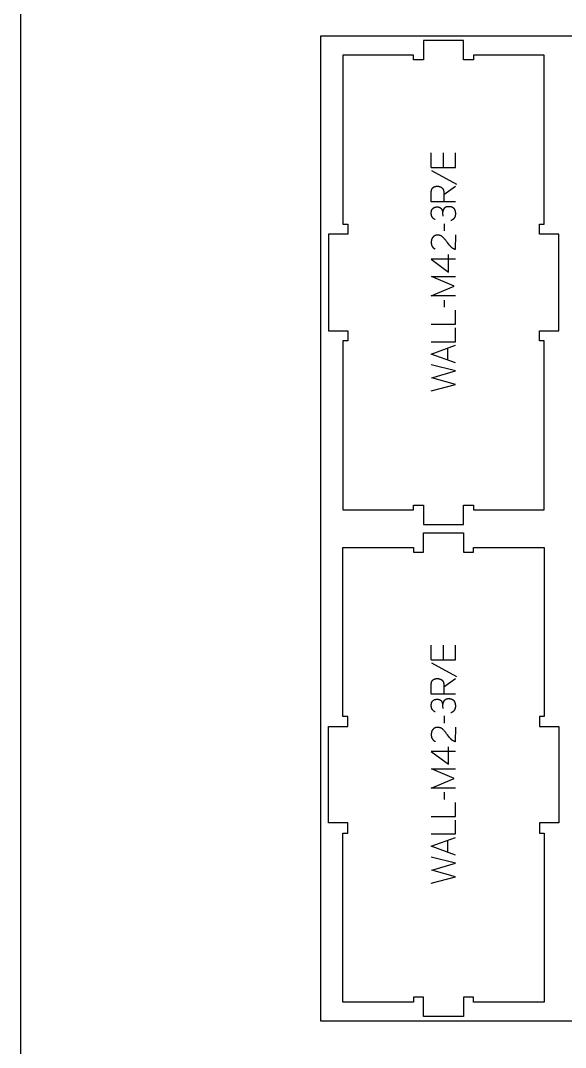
# Model space of a CAD drawing. Extents: x -13885 to -10701, y -43691 to -36097.
# Drawn here: x -13885 to -13209, y -38054 to -36782 of the extents above; entities that cross this region are included whole.
import ezdxf

# ---------------------------------------------------------------- set-up
doc = ezdxf.new("R2010")
doc.units = 0
for name, color, linetype in [('0_SHEET_SPRUCEPLY_2440X122', 1, 'CONTINUOUS'), ('1_ANYTOOL_1MMDEEP_LABELS_S', 2, 'CONTINUOUS'), ('4_ANYTOOL_CUTTHROUGH_OUTSI', 5, 'CONTINUOUS'), ('DONOTCUT', 18, 'CONTINUOUS')]:
    doc.layers.add(name, color=color, linetype=linetype)

msp = doc.modelspace()

# ---------------------------------------------------------------- linework, layer by layer
at = {"layer": '0_SHEET_SPRUCEPLY_2440X122'}
msp.add_lwpolyline([(-13513.1, -36801.2), (-13513.1, -38021.2), (-11073.1, -38021.2), (-11073.1, -36801.2)], close=True, dxfattribs=at)
at = {"layer": '1_ANYTOOL_1MMDEEP_LABELS_S'}
for points in [[(-13376, -36945.6), (-13376, -36963.9)], [(-13361, -36945.6), (-13361, -36963.9)], [(-13346, -36945.6), (-13346, -36963.9)], [(-13375.7, -36963.9), (-13345.7, -36963.9)], [(-13375.2, -36967.4), (-13344.4, -36984.5)], [(-13345.7, -37006.3), (-13375.7, -37006.3), (-13375.7, -36995), (-13375.7, -36994.5), (-13375.6, -36994), (-13375.6, -36993.8), (-13375.6, -36993.5), (-13375.6, -36993.3), (-13375.5, -36993.1), (-13375.5, -36992.9), (-13375.5, -36992.7), (-13375.4, -36992.5), (-13375.4, -36992.3), (-13375.3, -36992), (-13375.3, -36991.9), (-13375.2, -36991.7), (-13375.2, -36991.5), (-13375.1, -36991.3), (-13375, -36991.1), (-13375, -36990.9), (-13374.9, -36990.8), (-13374.8, -36990.6), (-13374.7, -36990.4), (-13374.7, -36990.3), (-13374.6, -36990.1), (-13374.5, -36989.9), (-13374.4, -36989.8), (-13374.3, -36989.7), (-13374.2, -36989.5), (-13374.1, -36989.4), (-13373.9, -36989.2), (-13373.8, -36989.1), (-13373.7, -36989), (-13373.6, -36988.9), (-13373.5, -36988.7), (-13373.3, -36988.6), (-13373.2, -36988.5), (-13373, -36988.4), (-13372.9, -36988.3), (-13372.8, -36988.2), (-13372.6, -36988.1), (-13372.4, -36988), (-13372.3, -36987.9), (-13372.1, -36987.8), (-13372, -36987.8), (-13371.8, -36987.7), (-13371.6, -36987.6), (-13371.4, -36987.6), (-13371.3, -36987.5), (-13371.1, -36987.4), (-13370.9, -36987.4), (-13370.7, -36987.3), (-13370.5, -36987.3), (-13370.3, -36987.2), (-13370.1, -36987.2), (-13369.9, -36987.1), (-13369.7, -36987.1), (-13369.4, -36987.1), (-13369.2, -36987.1), (-13369, -36987), (-13368.8, -36987), (-13368.3, -36987), (-13367.8, -36987), (-13367.6, -36987), (-13367.5, -36987), (-13367.3, -36987), (-13367.1, -36987), (-13366.9, -36987), (-13366.8, -36987.1), (-13366.6, -36987.1), (-13366.4, -36987.1), (-13366.3, -36987.1), (-13366.1, -36987.2), (-13365.9, -36987.2), (-13365.8, -36987.2), (-13365.6, -36987.3), (-13365.4, -36987.3), (-13365.3, -36987.4), (-13365.1, -36987.4), (-13365, -36987.5), (-13364.8, -36987.6), (-13364.6, -36987.6), (-13364.5, -36987.7), (-13364.3, -36987.8), (-13364.2, -36987.8), (-13364, -36987.9), (-13363.8, -36988), (-13363.7, -36988.1), (-13363.5, -36988.2), (-13363.4, -36988.3), (-13363.2, -36988.3), (-13363.1, -36988.4), (-13362.9, -36988.6), (-13362.8, -36988.7), (-13362.6, -36988.8), (-13362.5, -36988.9), (-13362.4, -36989), (-13362.2, -36989.1), (-13362.1, -36989.2), (-13362, -36989.4), (-13361.8, -36989.5), (-13361.7, -36989.6), (-13361.6, -36989.7), (-13361.5, -36989.9), (-13361.4, -36990), (-13361.3, -36990.1), (-13361.2, -36990.3), (-13361.1, -36990.4), (-13361, -36990.6), (-13360.9, -36990.7), (-13360.8, -36990.9), (-13360.8, -36991), (-13360.7, -36991.2), (-13360.6, -36991.3), (-13360.6, -36991.5), (-13360.5, -36991.6), (-13360.5, -36991.8), (-13360.4, -36992), (-13360.4, -36992.1), (-13360.3, -36992.3), (-13360.3, -36992.5), (-13360.3, -36992.6), (-13360.3, -36992.8), (-13360.2, -36993), (-13360.2, -36993.2), (-13360.2, -36993.4), (-13360.1, -36995.3), (-13360.1, -36997.3), (-13360.1, -37006.3)], [(-13360.1, -36997.3), (-13345.6, -36986.9)], [(-13370.7, -37028.4), (-13371, -37028.3), (-13371.3, -37028.1), (-13371.6, -37027.9), (-13371.9, -37027.8), (-13372.2, -37027.6), (-13372.4, -37027.4), (-13372.7, -37027.2), (-13372.8, -37027.1), (-13372.9, -37027), (-13373, -37026.9), (-13373.1, -37026.8), (-13373.2, -37026.7), (-13373.3, -37026.6), (-13373.4, -37026.5), (-13373.5, -37026.3), (-13373.6, -37026.2), (-13373.7, -37026.1), (-13373.8, -37026), (-13373.9, -37025.9), (-13374, -37025.8), (-13374.1, -37025.6), (-13374.2, -37025.5), (-13374.3, -37025.4), (-13374.4, -37025.3), (-13374.4, -37025.1), (-13374.5, -37025), (-13374.6, -37024.9), (-13374.7, -37024.8), (-13374.7, -37024.6), (-13374.8, -37024.5), (-13374.9, -37024.3), (-13374.9, -37024.2), (-13375, -37024.1), (-13375, -37023.9), (-13375.1, -37023.8), (-13375.1, -37023.6), (-13375.2, -37023.5), (-13375.2, -37023.3), (-13375.3, -37023.2), (-13375.4, -37022.9), (-13375.4, -37022.6), (-13375.5, -37022.3), (-13375.5, -37021.9), (-13375.6, -37021.6), (-13375.6, -37021.3), (-13375.6, -37020.9), (-13375.7, -37020.6), (-13375.7, -37020.2), (-13375.7, -37020), (-13375.7, -37019.8), (-13375.6, -37019.6), (-13375.6, -37019.4), (-13375.6, -37019.2), (-13375.6, -37019), (-13375.6, -37018.8), (-13375.5, -37018.6), (-13375.5, -37018.4), (-13375.5, -37018.3), (-13375.4, -37018.1), (-13375.4, -37017.9), (-13375.4, -37017.7), (-13375.3, -37017.5), (-13375.3, -37017.3), (-13375.2, -37017.2), (-13375.1, -37017), (-13375.1, -37016.8), (-13375, -37016.7), (-13374.9, -37016.5), (-13374.9, -37016.3), (-13374.8, -37016.2), (-13374.7, -37016), (-13374.6, -37015.9), (-13374.5, -37015.7), (-13374.4, -37015.6), (-13374.3, -37015.4), (-13374.2, -37015.3), (-13374.1, -37015.1), (-13374, -37015), (-13373.9, -37014.9), (-13373.8, -37014.7), (-13373.7, -37014.6), (-13373.5, -37014.5), (-13373.4, -37014.4), (-13373.3, -37014.2), (-13373.2, -37014.1), (-13373, -37014), (-13372.9, -37013.9), (-13372.7, -37013.8), (-13372.6, -37013.7), (-13372.4, -37013.6), (-13372.3, -37013.5), (-13372.1, -37013.5), (-13372, -37013.4), (-13371.8, -37013.3), (-13371.7, -37013.2), (-13371.5, -37013.2), (-13371.3, -37013.1), (-13371.2, -37013), (-13371, -37013), (-13370.8, -37012.9), (-13370.6, -37012.9), (-13370.4, -37012.8), (-13370.2, -37012.8), (-13370.1, -37012.8), (-13369.9, -37012.7), (-13369.7, -37012.7), (-13369.5, -37012.7), (-13369.3, -37012.7), (-13369.1, -37012.7), (-13368.9, -37012.7), (-13368.6, -37012.7), (-13368.1, -37012.7), (-13367.7, -37012.7), (-13367.4, -37012.7), (-13367.1, -37012.7), (-13366.8, -37012.8), (-13366.7, -37012.8), (-13366.5, -37012.8), (-13366.4, -37012.9), (-13366.2, -37012.9), (-13366.1, -37012.9), (-13366, -37012.9), (-13365.8, -37013), (-13365.7, -37013), (-13365.6, -37013.1), (-13365.5, -37013.1), (-13365.3, -37013.2), (-13365.2, -37013.2), (-13365.1, -37013.3), (-13365, -37013.3), (-13364.9, -37013.4), (-13364.8, -37013.4), (-13364.7, -37013.5), (-13364.6, -37013.5), (-13364.5, -37013.6), (-13364.4, -37013.7), (-13364.3, -37013.7), (-13364.2, -37013.8), (-13364, -37014), (-13363.8, -37014.1), (-13363.7, -37014.3), (-13363.5, -37014.4), (-13363.4, -37014.5), (-13363.4, -37014.6), (-13363.3, -37014.7), (-13363.2, -37014.8), (-13363.1, -37014.8), (-13363.1, -37014.9), (-13363, -37015), (-13362.9, -37015.1), (-13362.9, -37015.2), (-13362.8, -37015.3), (-13362.8, -37015.4), (-13362.7, -37015.5), (-13362.6, -37015.6), (-13362.6, -37015.7), (-13362.5, -37015.8), (-13362.5, -37015.9), (-13362.4, -37016), (-13362.4, -37016.1), (-13362.3, -37016.2), (-13362.3, -37016.3), (-13362.2, -37016.4), (-13362.2, -37016.5), (-13362.1, -37016.7), (-13362, -37016.9), (-13362, -37017.1), (-13361.9, -37017.3), (-13361.9, -37017.6), (-13361.8, -37017.8), (-13361.8, -37018), (-13361.7, -37018.2), (-13361.7, -37018.5), (-13361.6, -37018.7), (-13361.6, -37018.9), (-13361.6, -37019.2), (-13361.5, -37019.4), (-13361.5, -37019.7), (-13361.5, -37019.9), (-13361.5, -37020.1), (-13361.5, -37020.4), (-13361.4, -37024.1)], [(-13361.4, -37021.3), (-13361.4, -37020.9), (-13361.4, -37020.4), (-13361.3, -37020), (-13361.3, -37019.6), (-13361.2, -37019.2), (-13361.1, -37018.8), (-13361, -37018.3), (-13360.9, -37017.9), (-13360.8, -37017.5), (-13360.7, -37017.1), (-13360.5, -37016.7), (-13360.4, -37016.4), (-13360.2, -37016), (-13360.1, -37015.6), (-13359.9, -37015.2), (-13359.7, -37014.8), (-13359.6, -37014.7), (-13359.5, -37014.5), (-13359.4, -37014.4), (-13359.4, -37014.3), (-13359.3, -37014.2), (-13359.3, -37014.2), (-13359.2, -37014.1), (-13359.2, -37014), (-13359.1, -37013.9), (-13359, -37013.8), (-13359, -37013.8), (-13358.9, -37013.7), (-13358.8, -37013.6), (-13358.8, -37013.6), (-13358.7, -37013.5), (-13358.6, -37013.4), (-13358.6, -37013.3), (-13358.5, -37013.3), (-13358.4, -37013.2), (-13358.3, -37013.2), (-13358.3, -37013.1), (-13358.2, -37013), (-13358.1, -37013), (-13358, -37012.9), (-13357.9, -37012.9), (-13357.9, -37012.8), (-13357.8, -37012.8), (-13357.7, -37012.7), (-13357.6, -37012.7), (-13357.5, -37012.6), (-13357.4, -37012.6), (-13357.3, -37012.5), (-13357.3, -37012.5), (-13357.2, -37012.5), (-13357.1, -37012.4), (-13357, -37012.4), (-13356.8, -37012.3), (-13356.6, -37012.2), (-13356.4, -37012.2), (-13356.2, -37012.1), (-13356, -37012.1), (-13355.8, -37012), (-13355.5, -37012), (-13355.3, -37012), (-13355.1, -37011.9), (-13354.8, -37011.9), (-13354.6, -37011.9), (-13354.4, -37011.9), (-13354.1, -37011.9), (-13353.8, -37011.9), (-13353.6, -37011.9), (-13353.3, -37011.9), (-13353, -37011.9), (-13352.8, -37011.9), (-13352.5, -37012), (-13352.3, -37012), (-13352, -37012), (-13351.8, -37012.1), (-13351.5, -37012.1), (-13351.3, -37012.2), (-13351.1, -37012.2), (-13350.9, -37012.3), (-13350.7, -37012.4), (-13350.4, -37012.4), (-13350.2, -37012.5), (-13350, -37012.6), (-13349.8, -37012.7), (-13349.7, -37012.8), (-13349.5, -37012.9), (-13349.3, -37013), (-13349.1, -37013.1), (-13348.9, -37013.2), (-13348.8, -37013.3), (-13348.6, -37013.4), (-13348.5, -37013.5), (-13348.3, -37013.7), (-13348.2, -37013.7), (-13348.2, -37013.8), (-13348.1, -37013.9), (-13348, -37013.9), (-13348, -37014), (-13347.9, -37014.1), (-13347.8, -37014.1), (-13347.8, -37014.2), (-13347.6, -37014.4), (-13347.5, -37014.5), (-13347.4, -37014.7), (-13347.3, -37014.9), (-13347.2, -37015), (-13347.1, -37015.2), (-13347, -37015.4), (-13346.9, -37015.5), (-13346.8, -37015.7), (-13346.7, -37015.9), (-13346.6, -37016.1), (-13346.5, -37016.3), (-13346.4, -37016.5), (-13346.4, -37016.7), (-13346.3, -37016.9), (-13346.2, -37017.1), (-13346.2, -37017.3), (-13346.1, -37017.5), (-13346, -37017.7), (-13346, -37018), (-13345.9, -37018.2), (-13345.9, -37018.4), (-13345.9, -37018.6), (-13345.8, -37018.9), (-13345.8, -37019.1), (-13345.7, -37019.6), (-13345.7, -37020.1), (-13345.7, -37020.6), (-13345.7, -37021.1), (-13345.7, -37021.5), (-13345.7, -37021.9), (-13345.7, -37022.3), (-13345.8, -37022.6), (-13345.8, -37023), (-13345.8, -37023.1), (-13345.9, -37023.3), (-13345.9, -37023.5), (-13345.9, -37023.7), (-13346, -37023.8), (-13346, -37024), (-13346.1, -37024.1), (-13346.1, -37024.3), (-13346.2, -37024.5), (-13346.2, -37024.6), (-13346.3, -37024.8), (-13346.3, -37024.9), (-13346.4, -37025.1), (-13346.5, -37025.2), (-13346.5, -37025.4), (-13346.6, -37025.5), (-13346.7, -37025.7), (-13346.8, -37025.8), (-13346.8, -37025.9), (-13346.9, -37026.1), (-13347, -37026.2), (-13347.1, -37026.3), (-13347.2, -37026.5), (-13347.3, -37026.6), (-13347.4, -37026.7), (-13347.5, -37026.8), (-13347.6, -37027), (-13347.7, -37027.1), (-13347.8, -37027.2), (-13347.9, -37027.3), (-13348, -37027.4), (-13348.1, -37027.5), (-13348.2, -37027.7), (-13348.4, -37027.8), (-13348.5, -37027.9), (-13348.6, -37028), (-13348.7, -37028.1), (-13348.9, -37028.2), (-13349, -37028.3), (-13349.1, -37028.4), (-13349.3, -37028.5), (-13349.4, -37028.6), (-13349.6, -37028.7), (-13349.7, -37028.8), (-13350, -37028.9), (-13350.3, -37029.1), (-13350.7, -37029.3), (-13351, -37029.4), (-13351.4, -37029.5)], [(-13359.6, -37033.4), (-13359.5, -37042.2)], [(-13345.7, -37047.1), (-13345.8, -37065.4), (-13346.2, -37065.3), (-13346.4, -37065.2), (-13346.7, -37065.1), (-13346.9, -37065), (-13347.1, -37064.9), (-13347.3, -37064.8), (-13347.5, -37064.7), (-13347.7, -37064.6), (-13347.9, -37064.5), (-13348.1, -37064.4), (-13348.3, -37064.3), (-13348.5, -37064.2), (-13348.7, -37064.1), (-13348.9, -37064), (-13349.1, -37063.8), (-13349.3, -37063.7), (-13349.5, -37063.6), (-13349.7, -37063.5), (-13349.9, -37063.3), (-13350.1, -37063.2), (-13350.2, -37063), (-13350.4, -37062.9), (-13350.6, -37062.7), (-13350.8, -37062.6), (-13350.9, -37062.4), (-13351.1, -37062.2), (-13351.3, -37062.1), (-13351.4, -37061.9), (-13351.6, -37061.7), (-13351.9, -37061.4), (-13353.1, -37059.9), (-13354.3, -37058.4), (-13355.5, -37056.9), (-13356.6, -37055.4), (-13357.2, -37054.6), (-13357.7, -37053.9), (-13358.3, -37053.2), (-13358.9, -37052.5), (-13359.5, -37051.8), (-13360.1, -37051.2), (-13360.7, -37050.5), (-13361.3, -37049.9), (-13361.5, -37049.8), (-13361.6, -37049.7), (-13361.8, -37049.5), (-13361.9, -37049.4), (-13362.1, -37049.3), (-13362.3, -37049.1), (-13362.5, -37049), (-13362.6, -37048.9), (-13362.8, -37048.8), (-13363, -37048.7), (-13363.2, -37048.6), (-13363.3, -37048.5), (-13363.5, -37048.4), (-13363.7, -37048.3), (-13363.9, -37048.3), (-13364.1, -37048.2), (-13364.3, -37048.1), (-13364.5, -37048), (-13364.7, -37048), (-13364.9, -37047.9), (-13365.1, -37047.9), (-13365.3, -37047.8), (-13365.5, -37047.8), (-13365.7, -37047.7), (-13365.9, -37047.7), (-13366.1, -37047.7), (-13366.3, -37047.6), (-13366.5, -37047.6), (-13366.8, -37047.6), (-13367, -37047.6), (-13367.2, -37047.6), (-13367.4, -37047.6), (-13367.7, -37047.6), (-13367.9, -37047.6), (-13368.2, -37047.6), (-13368.4, -37047.6), (-13368.6, -37047.6), (-13368.9, -37047.7), (-13369.1, -37047.7), (-13369.3, -37047.7), (-13369.6, -37047.8), (-13369.8, -37047.8), (-13370, -37047.9), (-13370.2, -37047.9), (-13370.4, -37048), (-13370.6, -37048.1), (-13370.8, -37048.1), (-13371, -37048.2), (-13371.2, -37048.3), (-13371.4, -37048.4), (-13371.5, -37048.5), (-13371.7, -37048.6), (-13371.9, -37048.7), (-13372.1, -37048.8), (-13372.2, -37048.9), (-13372.4, -37049), (-13372.6, -37049.1), (-13372.7, -37049.3), (-13372.9, -37049.4), (-13373, -37049.5), (-13373.2, -37049.7), (-13373.3, -37049.8), (-13373.4, -37050), (-13373.6, -37050.1), (-13373.7, -37050.3), (-13373.8, -37050.4), (-13373.9, -37050.6), (-13374.1, -37050.8), (-13374.2, -37050.9), (-13374.3, -37051.1), (-13374.4, -37051.3), (-13374.5, -37051.5), (-13374.6, -37051.6), (-13374.7, -37051.8), (-13374.8, -37052), (-13374.8, -37052.2), (-13374.9, -37052.4), (-13375, -37052.6), (-13375.1, -37052.8), (-13375.1, -37053), (-13375.2, -37053.2), (-13375.3, -37053.4), (-13375.3, -37053.6), (-13375.4, -37053.8), (-13375.4, -37054), (-13375.5, -37054.2), (-13375.5, -37054.4), (-13375.5, -37054.7), (-13375.6, -37054.9), (-13375.6, -37055.1), (-13375.6, -37055.3), (-13375.6, -37055.6), (-13375.6, -37055.8), (-13375.7, -37056), (-13375.7, -37056.5), (-13375.7, -37056.9), (-13375.6, -37057.2), (-13375.6, -37057.6), (-13375.6, -37057.9), (-13375.5, -37058.3), (-13375.5, -37058.6), (-13375.4, -37058.9), (-13375.3, -37059.3), (-13375.3, -37059.6), (-13375.2, -37059.7), (-13375.2, -37059.9), (-13375.1, -37060), (-13375.1, -37060.2), (-13375, -37060.3), (-13374.9, -37060.5), (-13374.9, -37060.6), (-13374.8, -37060.8), (-13374.8, -37060.9), (-13374.7, -37061), (-13374.6, -37061.2), (-13374.5, -37061.3), (-13374.5, -37061.4), (-13374.4, -37061.6), (-13374.3, -37061.7), (-13374.2, -37061.8), (-13374.1, -37062), (-13374.1, -37062.1), (-13374, -37062.2), (-13373.9, -37062.3), (-13373.8, -37062.5), (-13373.7, -37062.6), (-13373.6, -37062.7), (-13373.5, -37062.8), (-13373.4, -37062.9), (-13373.3, -37063.1), (-13373.1, -37063.2), (-13373, -37063.3), (-13372.9, -37063.4), (-13372.8, -37063.5), (-13372.7, -37063.6), (-13372.6, -37063.7), (-13372.3, -37063.9), (-13372, -37064.1), (-13371.8, -37064.3), (-13371.5, -37064.5), (-13371.2, -37064.7), (-13370.9, -37064.8), (-13370.6, -37065)], [(-13345.7, -37077.3), (-13375.7, -37077.3), (-13354.3, -37093.3)], [(-13354.3, -37093.3), (-13354.3, -37071.5)], [(-13345.7, -37122.9), (-13375.7, -37122.9), (-13347.3, -37110.9), (-13375.5, -37098.9), (-13345.7, -37098.9)], [(-13359.6, -37128), (-13359.5, -37136.8)], [(-13375.7, -37157.8), (-13345.7, -37157.8), (-13345.7, -37140.7)], [(-13375.7, -37179.6), (-13345.7, -37179.6), (-13345.7, -37162.5)], [(-13345.7, -37205.8), (-13375.7, -37194.9), (-13345.7, -37183.9)], [(-13355.2, -37202.3), (-13355.2, -37187.4)], [(-13375.7, -37240.5), (-13345.7, -37232.8), (-13374.8, -37224.4), (-13345.7, -37215.9), (-13375.7, -37208.4)], [(-13376, -37555.6), (-13376, -37573.9)], [(-13361, -37555.6), (-13361, -37573.9)], [(-13346, -37555.6), (-13346, -37573.9)], [(-13375.7, -37573.9), (-13345.7, -37573.9)], [(-13375.2, -37577.4), (-13344.4, -37594.5)], [(-13345.7, -37616.3), (-13375.7, -37616.3), (-13375.7, -37605), (-13375.7, -37604.5), (-13375.6, -37604), (-13375.6, -37603.8), (-13375.6, -37603.5), (-13375.6, -37603.3), (-13375.5, -37603.1), (-13375.5, -37602.9), (-13375.5, -37602.7), (-13375.4, -37602.5), (-13375.4, -37602.3), (-13375.3, -37602), (-13375.3, -37601.9), (-13375.2, -37601.7), (-13375.2, -37601.5), (-13375.1, -37601.3), (-13375, -37601.1), (-13375, -37600.9), (-13374.9, -37600.8), (-13374.8, -37600.6), (-13374.7, -37600.4), (-13374.7, -37600.3), (-13374.6, -37600.1), (-13374.5, -37599.9), (-13374.4, -37599.8), (-13374.3, -37599.7), (-13374.2, -37599.5), (-13374.1, -37599.4), (-13373.9, -37599.2), (-13373.8, -37599.1), (-13373.7, -37599), (-13373.6, -37598.9), (-13373.5, -37598.7), (-13373.3, -37598.6), (-13373.2, -37598.5), (-13373, -37598.4), (-13372.9, -37598.3), (-13372.8, -37598.2), (-13372.6, -37598.1), (-13372.4, -37598), (-13372.3, -37597.9), (-13372.1, -37597.8), (-13372, -37597.8), (-13371.8, -37597.7), (-13371.6, -37597.6), (-13371.4, -37597.6), (-13371.3, -37597.5), (-13371.1, -37597.4), (-13370.9, -37597.4), (-13370.7, -37597.3), (-13370.5, -37597.3), (-13370.3, -37597.2), (-13370.1, -37597.2), (-13369.9, -37597.1), (-13369.7, -37597.1), (-13369.4, -37597.1), (-13369.2, -37597.1), (-13369, -37597), (-13368.8, -37597), (-13368.3, -37597), (-13367.8, -37597), (-13367.6, -37597), (-13367.5, -37597), (-13367.3, -37597), (-13367.1, -37597), (-13366.9, -37597), (-13366.8, -37597.1), (-13366.6, -37597.1), (-13366.4, -37597.1), (-13366.3, -37597.1), (-13366.1, -37597.2), (-13365.9, -37597.2), (-13365.8, -37597.2), (-13365.6, -37597.3), (-13365.4, -37597.3), (-13365.3, -37597.4), (-13365.1, -37597.4), (-13365, -37597.5), (-13364.8, -37597.6), (-13364.6, -37597.6), (-13364.5, -37597.7), (-13364.3, -37597.8), (-13364.2, -37597.8), (-13364, -37597.9), (-13363.8, -37598), (-13363.7, -37598.1), (-13363.5, -37598.2), (-13363.4, -37598.3), (-13363.2, -37598.3), (-13363.1, -37598.4), (-13362.9, -37598.6), (-13362.8, -37598.7), (-13362.6, -37598.8), (-13362.5, -37598.9), (-13362.4, -37599), (-13362.2, -37599.1), (-13362.1, -37599.2), (-13362, -37599.4), (-13361.8, -37599.5), (-13361.7, -37599.6), (-13361.6, -37599.7), (-13361.5, -37599.9), (-13361.4, -37600), (-13361.3, -37600.1), (-13361.2, -37600.3), (-13361.1, -37600.4), (-13361, -37600.6), (-13360.9, -37600.7), (-13360.8, -37600.9), (-13360.8, -37601), (-13360.7, -37601.2), (-13360.6, -37601.3), (-13360.6, -37601.5), (-13360.5, -37601.6), (-13360.5, -37601.8), (-13360.4, -37602), (-13360.4, -37602.1), (-13360.3, -37602.3), (-13360.3, -37602.5), (-13360.3, -37602.6), (-13360.3, -37602.8), (-13360.2, -37603), (-13360.2, -37603.2), (-13360.2, -37603.4), (-13360.1, -37605.3), (-13360.1, -37607.3), (-13360.1, -37616.3)], [(-13360.1, -37607.3), (-13345.6, -37596.9)], [(-13370.7, -37638.4), (-13371, -37638.3), (-13371.3, -37638.1), (-13371.6, -37637.9), (-13371.9, -37637.8), (-13372.2, -37637.6), (-13372.4, -37637.4), (-13372.7, -37637.2), (-13372.8, -37637.1), (-13372.9, -37637), (-13373, -37636.9), (-13373.1, -37636.8), (-13373.2, -37636.7), (-13373.3, -37636.6), (-13373.4, -37636.5), (-13373.5, -37636.3), (-13373.6, -37636.2), (-13373.7, -37636.1), (-13373.8, -37636), (-13373.9, -37635.9), (-13374, -37635.8), (-13374.1, -37635.6), (-13374.2, -37635.5), (-13374.3, -37635.4), (-13374.4, -37635.3), (-13374.4, -37635.1), (-13374.5, -37635), (-13374.6, -37634.9), (-13374.7, -37634.8), (-13374.7, -37634.6), (-13374.8, -37634.5), (-13374.9, -37634.3), (-13374.9, -37634.2), (-13375, -37634.1), (-13375, -37633.9), (-13375.1, -37633.8), (-13375.1, -37633.6), (-13375.2, -37633.5), (-13375.2, -37633.3), (-13375.3, -37633.2), (-13375.4, -37632.9), (-13375.4, -37632.6), (-13375.5, -37632.3), (-13375.5, -37631.9), (-13375.6, -37631.6), (-13375.6, -37631.3), (-13375.6, -37630.9), (-13375.7, -37630.6), (-13375.7, -37630.2), (-13375.7, -37630), (-13375.7, -37629.8), (-13375.6, -37629.6), (-13375.6, -37629.4), (-13375.6, -37629.2), (-13375.6, -37629), (-13375.6, -37628.8), (-13375.5, -37628.6), (-13375.5, -37628.4), (-13375.5, -37628.3), (-13375.4, -37628.1), (-13375.4, -37627.9), (-13375.4, -37627.7), (-13375.3, -37627.5), (-13375.3, -37627.3), (-13375.2, -37627.2), (-13375.1, -37627), (-13375.1, -37626.8), (-13375, -37626.7), (-13374.9, -37626.5), (-13374.9, -37626.3), (-13374.8, -37626.2), (-13374.7, -37626), (-13374.6, -37625.9), (-13374.5, -37625.7), (-13374.4, -37625.6), (-13374.3, -37625.4), (-13374.2, -37625.3), (-13374.1, -37625.1), (-13374, -37625), (-13373.9, -37624.9), (-13373.8, -37624.7), (-13373.7, -37624.6), (-13373.5, -37624.5), (-13373.4, -37624.4), (-13373.3, -37624.2), (-13373.2, -37624.1), (-13373, -37624), (-13372.9, -37623.9), (-13372.7, -37623.8), (-13372.6, -37623.7), (-13372.4, -37623.6), (-13372.3, -37623.5), (-13372.1, -37623.5), (-13372, -37623.4), (-13371.8, -37623.3), (-13371.7, -37623.2), (-13371.5, -37623.2), (-13371.3, -37623.1), (-13371.2, -37623), (-13371, -37623), (-13370.8, -37622.9), (-13370.6, -37622.9), (-13370.4, -37622.8), (-13370.2, -37622.8), (-13370.1, -37622.8), (-13369.9, -37622.7), (-13369.7, -37622.7), (-13369.5, -37622.7), (-13369.3, -37622.7), (-13369.1, -37622.7), (-13368.9, -37622.7), (-13368.6, -37622.7), (-13368.1, -37622.7), (-13367.7, -37622.7), (-13367.4, -37622.7), (-13367.1, -37622.7), (-13366.8, -37622.8), (-13366.7, -37622.8), (-13366.5, -37622.8), (-13366.4, -37622.9), (-13366.2, -37622.9), (-13366.1, -37622.9), (-13366, -37622.9), (-13365.8, -37623), (-13365.7, -37623), (-13365.6, -37623.1), (-13365.5, -37623.1), (-13365.3, -37623.2), (-13365.2, -37623.2), (-13365.1, -37623.3), (-13365, -37623.3), (-13364.9, -37623.4), (-13364.8, -37623.4), (-13364.7, -37623.5), (-13364.6, -37623.5), (-13364.5, -37623.6), (-13364.4, -37623.7), (-13364.3, -37623.7), (-13364.2, -37623.8), (-13364, -37624), (-13363.8, -37624.1), (-13363.7, -37624.3), (-13363.5, -37624.4), (-13363.4, -37624.5), (-13363.4, -37624.6), (-13363.3, -37624.7), (-13363.2, -37624.8), (-13363.1, -37624.8), (-13363.1, -37624.9), (-13363, -37625), (-13362.9, -37625.1), (-13362.9, -37625.2), (-13362.8, -37625.3), (-13362.8, -37625.4), (-13362.7, -37625.5), (-13362.6, -37625.6), (-13362.6, -37625.7), (-13362.5, -37625.8), (-13362.5, -37625.9), (-13362.4, -37626), (-13362.4, -37626.1), (-13362.3, -37626.2), (-13362.3, -37626.3), (-13362.2, -37626.4), (-13362.2, -37626.5), (-13362.1, -37626.7), (-13362, -37626.9), (-13362, -37627.1), (-13361.9, -37627.3), (-13361.9, -37627.6), (-13361.8, -37627.8), (-13361.8, -37628), (-13361.7, -37628.2), (-13361.7, -37628.5), (-13361.6, -37628.7), (-13361.6, -37628.9), (-13361.6, -37629.2), (-13361.5, -37629.4), (-13361.5, -37629.7), (-13361.5, -37629.9), (-13361.5, -37630.1), (-13361.5, -37630.4), (-13361.4, -37634.1)], [(-13361.4, -37631.3), (-13361.4, -37630.9), (-13361.4, -37630.4), (-13361.3, -37630), (-13361.3, -37629.6), (-13361.2, -37629.2), (-13361.1, -37628.8), (-13361, -37628.3), (-13360.9, -37627.9), (-13360.8, -37627.5), (-13360.7, -37627.1), (-13360.5, -37626.7), (-13360.4, -37626.4), (-13360.2, -37626), (-13360.1, -37625.6), (-13359.9, -37625.2), (-13359.7, -37624.8), (-13359.6, -37624.7), (-13359.5, -37624.5), (-13359.4, -37624.4), (-13359.4, -37624.3), (-13359.3, -37624.2), (-13359.3, -37624.2), (-13359.2, -37624.1), (-13359.2, -37624), (-13359.1, -37623.9), (-13359, -37623.8), (-13359, -37623.8), (-13358.9, -37623.7), (-13358.8, -37623.6), (-13358.8, -37623.6), (-13358.7, -37623.5), (-13358.6, -37623.4), (-13358.6, -37623.3), (-13358.5, -37623.3), (-13358.4, -37623.2), (-13358.3, -37623.2), (-13358.3, -37623.1), (-13358.2, -37623), (-13358.1, -37623), (-13358, -37622.9), (-13357.9, -37622.9), (-13357.9, -37622.8), (-13357.8, -37622.8), (-13357.7, -37622.7), (-13357.6, -37622.7), (-13357.5, -37622.6), (-13357.4, -37622.6), (-13357.3, -37622.5), (-13357.3, -37622.5), (-13357.2, -37622.5), (-13357.1, -37622.4), (-13357, -37622.4), (-13356.8, -37622.3), (-13356.6, -37622.2), (-13356.4, -37622.2), (-13356.2, -37622.1), (-13356, -37622.1), (-13355.8, -37622), (-13355.5, -37622), (-13355.3, -37622), (-13355.1, -37621.9), (-13354.8, -37621.9), (-13354.6, -37621.9), (-13354.4, -37621.9), (-13354.1, -37621.9), (-13353.8, -37621.9), (-13353.6, -37621.9), (-13353.3, -37621.9), (-13353, -37621.9), (-13352.8, -37621.9), (-13352.5, -37622), (-13352.3, -37622), (-13352, -37622), (-13351.8, -37622.1), (-13351.5, -37622.1), (-13351.3, -37622.2), (-13351.1, -37622.2), (-13350.9, -37622.3), (-13350.7, -37622.4), (-13350.4, -37622.4), (-13350.2, -37622.5), (-13350, -37622.6), (-13349.8, -37622.7), (-13349.7, -37622.8), (-13349.5, -37622.9), (-13349.3, -37623), (-13349.1, -37623.1), (-13348.9, -37623.2), (-13348.8, -37623.3), (-13348.6, -37623.4), (-13348.5, -37623.5), (-13348.3, -37623.7), (-13348.2, -37623.7), (-13348.2, -37623.8), (-13348.1, -37623.9), (-13348, -37623.9), (-13348, -37624), (-13347.9, -37624.1), (-13347.8, -37624.1), (-13347.8, -37624.2), (-13347.6, -37624.4), (-13347.5, -37624.5), (-13347.4, -37624.7), (-13347.3, -37624.9), (-13347.2, -37625), (-13347.1, -37625.2), (-13347, -37625.4), (-13346.9, -37625.5), (-13346.8, -37625.7), (-13346.7, -37625.9), (-13346.6, -37626.1), (-13346.5, -37626.3), (-13346.4, -37626.5), (-13346.4, -37626.7), (-13346.3, -37626.9), (-13346.2, -37627.1), (-13346.2, -37627.3), (-13346.1, -37627.5), (-13346, -37627.7), (-13346, -37628), (-13345.9, -37628.2), (-13345.9, -37628.4), (-13345.9, -37628.6), (-13345.8, -37628.9), (-13345.8, -37629.1), (-13345.7, -37629.6), (-13345.7, -37630.1), (-13345.7, -37630.6), (-13345.7, -37631.1), (-13345.7, -37631.5), (-13345.7, -37631.9), (-13345.7, -37632.3), (-13345.8, -37632.6), (-13345.8, -37633), (-13345.8, -37633.1), (-13345.9, -37633.3), (-13345.9, -37633.5), (-13345.9, -37633.7), (-13346, -37633.8), (-13346, -37634), (-13346.1, -37634.1), (-13346.1, -37634.3), (-13346.2, -37634.5), (-13346.2, -37634.6), (-13346.3, -37634.8), (-13346.3, -37634.9), (-13346.4, -37635.1), (-13346.5, -37635.2), (-13346.5, -37635.4), (-13346.6, -37635.5), (-13346.7, -37635.7), (-13346.8, -37635.8), (-13346.8, -37635.9), (-13346.9, -37636.1), (-13347, -37636.2), (-13347.1, -37636.3), (-13347.2, -37636.5), (-13347.3, -37636.6), (-13347.4, -37636.7), (-13347.5, -37636.8), (-13347.6, -37637), (-13347.7, -37637.1), (-13347.8, -37637.2), (-13347.9, -37637.3), (-13348, -37637.4), (-13348.1, -37637.5), (-13348.2, -37637.7), (-13348.4, -37637.8), (-13348.5, -37637.9), (-13348.6, -37638), (-13348.7, -37638.1), (-13348.9, -37638.2), (-13349, -37638.3), (-13349.1, -37638.4), (-13349.3, -37638.5), (-13349.4, -37638.6), (-13349.6, -37638.7), (-13349.7, -37638.8), (-13350, -37638.9), (-13350.3, -37639.1), (-13350.7, -37639.3), (-13351, -37639.4), (-13351.4, -37639.5)], [(-13359.6, -37643.4), (-13359.5, -37652.2)], [(-13345.7, -37657.1), (-13345.8, -37675.4), (-13346.2, -37675.3), (-13346.4, -37675.2), (-13346.7, -37675.1), (-13346.9, -37675), (-13347.1, -37674.9), (-13347.3, -37674.8), (-13347.5, -37674.7), (-13347.7, -37674.6), (-13347.9, -37674.5), (-13348.1, -37674.4), (-13348.3, -37674.3), (-13348.5, -37674.2), (-13348.7, -37674.1), (-13348.9, -37674), (-13349.1, -37673.8), (-13349.3, -37673.7), (-13349.5, -37673.6), (-13349.7, -37673.5), (-13349.9, -37673.3), (-13350.1, -37673.2), (-13350.2, -37673), (-13350.4, -37672.9), (-13350.6, -37672.7), (-13350.8, -37672.6), (-13350.9, -37672.4), (-13351.1, -37672.2), (-13351.3, -37672.1), (-13351.4, -37671.9), (-13351.6, -37671.7), (-13351.9, -37671.4), (-13353.1, -37669.9), (-13354.3, -37668.4), (-13355.5, -37666.9), (-13356.6, -37665.4), (-13357.2, -37664.6), (-13357.7, -37663.9), (-13358.3, -37663.2), (-13358.9, -37662.5), (-13359.5, -37661.8), (-13360.1, -37661.2), (-13360.7, -37660.5), (-13361.3, -37659.9), (-13361.5, -37659.8), (-13361.6, -37659.7), (-13361.8, -37659.5), (-13361.9, -37659.4), (-13362.1, -37659.3), (-13362.3, -37659.1), (-13362.5, -37659), (-13362.6, -37658.9), (-13362.8, -37658.8), (-13363, -37658.7), (-13363.2, -37658.6), (-13363.3, -37658.5), (-13363.5, -37658.4), (-13363.7, -37658.3), (-13363.9, -37658.3), (-13364.1, -37658.2), (-13364.3, -37658.1), (-13364.5, -37658), (-13364.7, -37658), (-13364.9, -37657.9), (-13365.1, -37657.9), (-13365.3, -37657.8), (-13365.5, -37657.8), (-13365.7, -37657.7), (-13365.9, -37657.7), (-13366.1, -37657.7), (-13366.3, -37657.6), (-13366.5, -37657.6), (-13366.8, -37657.6), (-13367, -37657.6), (-13367.2, -37657.6), (-13367.4, -37657.6), (-13367.7, -37657.6), (-13367.9, -37657.6), (-13368.2, -37657.6), (-13368.4, -37657.6), (-13368.6, -37657.6), (-13368.9, -37657.7), (-13369.1, -37657.7), (-13369.3, -37657.7), (-13369.6, -37657.8), (-13369.8, -37657.8), (-13370, -37657.9), (-13370.2, -37657.9), (-13370.4, -37658), (-13370.6, -37658.1), (-13370.8, -37658.1), (-13371, -37658.2), (-13371.2, -37658.3), (-13371.4, -37658.4), (-13371.5, -37658.5), (-13371.7, -37658.6), (-13371.9, -37658.7), (-13372.1, -37658.8), (-13372.2, -37658.9), (-13372.4, -37659), (-13372.6, -37659.1), (-13372.7, -37659.3), (-13372.9, -37659.4), (-13373, -37659.5), (-13373.2, -37659.7), (-13373.3, -37659.8), (-13373.4, -37660), (-13373.6, -37660.1), (-13373.7, -37660.3), (-13373.8, -37660.4), (-13373.9, -37660.6), (-13374.1, -37660.8), (-13374.2, -37660.9), (-13374.3, -37661.1), (-13374.4, -37661.3), (-13374.5, -37661.5), (-13374.6, -37661.6), (-13374.7, -37661.8), (-13374.8, -37662), (-13374.8, -37662.2), (-13374.9, -37662.4), (-13375, -37662.6), (-13375.1, -37662.8), (-13375.1, -37663), (-13375.2, -37663.2), (-13375.3, -37663.4), (-13375.3, -37663.6), (-13375.4, -37663.8), (-13375.4, -37664), (-13375.5, -37664.2), (-13375.5, -37664.4), (-13375.5, -37664.7), (-13375.6, -37664.9), (-13375.6, -37665.1), (-13375.6, -37665.3), (-13375.6, -37665.6), (-13375.6, -37665.8), (-13375.7, -37666), (-13375.7, -37666.5), (-13375.7, -37666.9), (-13375.6, -37667.2), (-13375.6, -37667.6), (-13375.6, -37667.9), (-13375.5, -37668.3), (-13375.5, -37668.6), (-13375.4, -37668.9), (-13375.3, -37669.3), (-13375.3, -37669.6), (-13375.2, -37669.7), (-13375.2, -37669.9), (-13375.1, -37670), (-13375.1, -37670.2), (-13375, -37670.3), (-13374.9, -37670.5), (-13374.9, -37670.6), (-13374.8, -37670.8), (-13374.8, -37670.9), (-13374.7, -37671), (-13374.6, -37671.2), (-13374.5, -37671.3), (-13374.5, -37671.4), (-13374.4, -37671.6), (-13374.3, -37671.7), (-13374.2, -37671.8), (-13374.1, -37672), (-13374.1, -37672.1), (-13374, -37672.2), (-13373.9, -37672.3), (-13373.8, -37672.5), (-13373.7, -37672.6), (-13373.6, -37672.7), (-13373.5, -37672.8), (-13373.4, -37672.9), (-13373.3, -37673.1), (-13373.1, -37673.2), (-13373, -37673.3), (-13372.9, -37673.4), (-13372.8, -37673.5), (-13372.7, -37673.6), (-13372.6, -37673.7), (-13372.3, -37673.9), (-13372, -37674.1), (-13371.8, -37674.3), (-13371.5, -37674.5), (-13371.2, -37674.7), (-13370.9, -37674.8), (-13370.6, -37675)], [(-13345.7, -37687.3), (-13375.7, -37687.3), (-13354.3, -37703.3)], [(-13354.3, -37703.3), (-13354.3, -37681.5)], [(-13345.7, -37732.9), (-13375.7, -37732.9), (-13347.3, -37720.9), (-13375.5, -37708.9), (-13345.7, -37708.9)], [(-13359.6, -37738), (-13359.5, -37746.8)], [(-13375.7, -37767.8), (-13345.7, -37767.8), (-13345.7, -37750.7)], [(-13375.7, -37789.6), (-13345.7, -37789.6), (-13345.7, -37772.5)], [(-13345.7, -37815.8), (-13375.7, -37804.9), (-13345.7, -37793.9)], [(-13355.2, -37812.3), (-13355.2, -37797.4)], [(-13375.7, -37850.5), (-13345.7, -37842.8), (-13374.8, -37834.4), (-13345.7, -37825.9), (-13375.7, -37818.4)]]:
    msp.add_lwpolyline(points, dxfattribs=at)
at = {"layer": '4_ANYTOOL_CUTTHROUGH_OUTSI', "color": 5}
for points in [[(-13235.6, -37034), (-13235.6, -36824.5), (-13323.1, -36824.5), (-13323.1, -36830.5), (-13335.6, -36830.5), (-13335.6, -36806.5), (-13385.1, -36806.5), (-13385.1, -36830.5), (-13397.6, -36830.5), (-13397.6, -36824.5), (-13485.1, -36824.5), (-13485.1, -37034), (-13479.1, -37034), (-13479.1, -37046.5), (-13503.1, -37046.5), (-13503.1, -37166), (-13479.1, -37166), (-13479.1, -37178.5), (-13485.1, -37178.5), (-13485.1, -37388), (-13397.6, -37388), (-13397.6, -37382), (-13385.1, -37382), (-13385.1, -37406), (-13335.6, -37406), (-13335.6, -37382), (-13323.1, -37382), (-13323.1, -37388), (-13235.6, -37388), (-13235.6, -37178.5), (-13241.6, -37178.5), (-13241.6, -37166), (-13217.6, -37166), (-13217.6, -37046.5), (-13241.6, -37046.5), (-13241.6, -37034)], [(-13235.6, -37788.5), (-13235.6, -37998), (-13323.1, -37998), (-13323.1, -37992), (-13335.6, -37992), (-13335.6, -38016), (-13385.1, -38016), (-13385.1, -37992), (-13397.6, -37992), (-13397.6, -37998), (-13485.1, -37998), (-13485.1, -37788.5), (-13479.1, -37788.5), (-13479.1, -37776), (-13503.1, -37776), (-13503.1, -37656.5), (-13479.1, -37656.5), (-13479.1, -37644), (-13485.1, -37644), (-13485.1, -37434.5), (-13397.6, -37434.5), (-13397.6, -37440.5), (-13385.1, -37440.5), (-13385.1, -37416.5), (-13335.6, -37416.5), (-13335.6, -37440.5), (-13323.1, -37440.5), (-13323.1, -37434.5), (-13235.6, -37434.5), (-13235.6, -37644), (-13241.6, -37644), (-13241.6, -37656.5), (-13217.6, -37656.5), (-13217.6, -37776), (-13241.6, -37776), (-13241.6, -37788.5)]]:
    msp.add_lwpolyline(points, close=True, dxfattribs=at)
at = {"layer": 'DONOTCUT'}
msp.add_lwpolyline([(-13884.8, -43690.7), (-10701.4, -43690.7), (-10701.4, -36097.2), (-13884.8, -36097.2)], close=True, dxfattribs=at)

doc.saveas('drawing.dxf')
